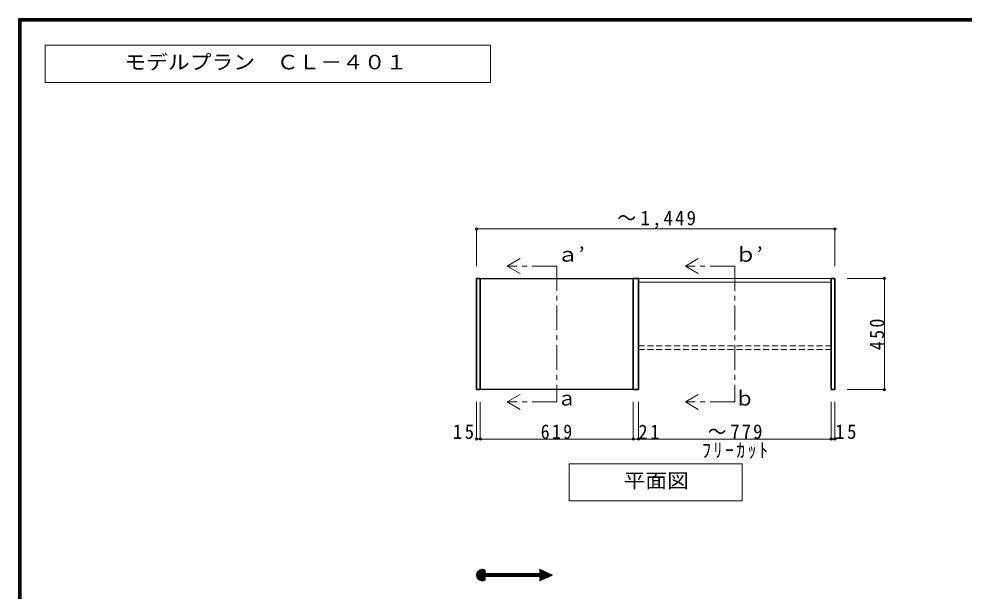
# Model space of a CAD drawing. Units: millimetres, scale not verified. Extents: x -3922 to 3878, y -2932 to 2722.
# Drawn here: x -3922 to -100, y 408 to 2722 of the extents above; entities that cross this region are included whole.
import ezdxf
from ezdxf.enums import TextEntityAlignment as Align

# ---------------------------------------------------------------- set-up
doc = ezdxf.new("R2010")
doc.units = ezdxf.units.MM
doc.header["$LTSCALE"] = 20
doc.header["$PDMODE"] = 32
doc.header["$PDSIZE"] = 10
doc.linetypes.add('CHAIN1', pattern=[8, 5, -1, 1, -1])
doc.linetypes.add('DASHED1', pattern=[1.8, 1.2, -0.6])
for name, color, linetype, lineweight in [('0-2', 2, 'Continuous', 35), ('0-3_固定棚', 3, 'Continuous', 25), ('0-6_パイプハンガー', 7, 'Continuous', 18), ('0-7_桟木・巾木', 2, 'Continuous', 35), ('0-A_文字', 7, 'Continuous', 18), ('0-B_寸法', 7, 'Continuous', 9), ('F-1_枠', 6, 'Continuous', 40)]:
    doc.layers.add(name, color=color, linetype=linetype, lineweight=lineweight)
doc.styles.add('ＭＳ ゴシック', font='')
doc.styles.get('ＭＳ ゴシック').set_extended_font_data('MS Gothic')

msp = doc.modelspace()

# ---------------------------------------------------------------- linework, layer by layer
at = {"layer": '0-2'}
for p, q in [((-2071.53, 1222.73), (-2071.53, 1672.73)), ((-2071.53, 1672.73), (-2056.53, 1672.73)), ((-2056.53, 1222.73), (-2056.53, 1672.73)), ((-1437.53, 1222.73), (-1437.53, 1672.73)), ((-1437.53, 1672.73), (-1416.53, 1672.73)), ((-1416.53, 1222.73), (-1416.53, 1672.73)), ((-637.53, 1222.73), (-637.53, 1672.73)), ((-637.53, 1672.73), (-622.53, 1672.73)), ((-622.53, 1222.73), (-622.53, 1672.73)), ((-2071.53, 1222.73), (-2056.53, 1222.73)), ((-1437.53, 1222.73), (-1416.53, 1222.73)), ((-637.53, 1222.73), (-622.53, 1222.73))]:
    msp.add_line(p, q, dxfattribs=at)
at = {"layer": '0-3_固定棚'}
for p, q in [((-2056.53, 1672.73), (-1437.53, 1672.73)), ((-1437.53, 1222.73), (-2056.53, 1222.73))]:
    msp.add_line(p, q, dxfattribs=at)
at = {"layer": '0-6_パイプハンガー', "color": 4, "linetype": 'DASHED1', "lineweight": 9}
for p, q in [((-1416.53, 1400.22), (-637.53, 1400.22)), ((-1416.53, 1385.24), (-637.53, 1385.24))]:
    msp.add_line(p, q, dxfattribs=at)
at = {"layer": '0-7_桟木・巾木', "color": 7, "lineweight": 18}
for p, q in [((-1416.53, 1672.73), (-637.53, 1672.73)), ((-1416.53, 1657.73), (-637.53, 1657.73))]:
    msp.add_line(p, q, dxfattribs=at)
at = {"layer": '0-A_文字'}
for p, q in [((-1947.03, 1722.73), (-1895.07, 1752.73)), ((-1947.03, 1722.73), (-1895.07, 1692.73)), ((-1227.03, 1722.73), (-1175.07, 1752.73)), ((-1227.03, 1722.73), (-1175.07, 1692.73)), ((-1947.03, 1172.73), (-1895.07, 1202.73)), ((-1227.03, 1172.73), (-1175.07, 1202.73)), ((-1947.03, 1172.73), (-1895.07, 1142.73)), ((-1227.03, 1172.73), (-1175.07, 1142.73)), ((-997.03, 922.73), (-997.03, 772.73)), ((-1697.03, 772.73), (-997.03, 772.73)), ((-2071.53, 472.25), (-2047.57, 496.2)), ((-2071.39, 475.22), (-2050.54, 496.06)), ((-2071.34, 469.61), (-2044.93, 496.02)), ((-2070.91, 467.21), (-2042.53, 495.58)), ((-2070.73, 478.71), (-2054.03, 495.4)), ((-2070.28, 465.01), (-2040.34, 494.96)), ((-2069.48, 462.98), (-2038.3, 494.16)), ((-2068.97, 483.29), (-2058.62, 493.65)), ((-2068.54, 461.09), (-2036.42, 493.22)), ((-2067.46, 459.34), (-2036.12, 490.69)), ((-2066.26, 457.72), (-2036.12, 487.86)), ((-2064.93, 456.22), (-2036.12, 485.03)), ((-2063.48, 454.84), (-2036.12, 482.21)), ((-2061.91, 453.58), (-2036.12, 479.38)), ((-2060.22, 452.44), (-2034.17, 478.49)), ((-2058.4, 451.44), (-2031.34, 478.49)), ((-2056.43, 450.57), (-2028.51, 478.49)), ((-2054.31, 449.87), (-2025.68, 478.49)), ((-2052.01, 449.34), (-2036.12, 465.23)), ((-2049.48, 449.04), (-2036.12, 462.41)), ((-2046.67, 449.02), (-2036.12, 459.58)), ((-2036.12, 466.7), (-2036.12, 452.15)), ((-2036.12, 466.7), (-1815.63, 466.7)), ((-2034.65, 466.7), (-2022.86, 478.49)), ((-2031.82, 466.7), (-2020.03, 478.49)), ((-2028.99, 466.7), (-2017.2, 478.49)), ((-2026.17, 466.7), (-2014.37, 478.49)), ((-2023.34, 466.7), (-2011.54, 478.49)), ((-2020.51, 466.7), (-2008.71, 478.49)), ((-2017.68, 466.7), (-2005.89, 478.49)), ((-2014.85, 466.7), (-2003.06, 478.49)), ((-2012.02, 466.7), (-2000.23, 478.49)), ((-2009.19, 466.7), (-1997.4, 478.49)), ((-2006.37, 466.7), (-1994.57, 478.49)), ((-2003.54, 466.7), (-1991.74, 478.49)), ((-2000.71, 466.7), (-1988.92, 478.49)), ((-1997.88, 466.7), (-1986.09, 478.49)), ((-1995.05, 466.7), (-1983.26, 478.49)), ((-1992.22, 466.7), (-1980.43, 478.49)), ((-1989.4, 466.7), (-1977.6, 478.49)), ((-1986.57, 466.7), (-1974.77, 478.49)), ((-1983.74, 466.7), (-1971.94, 478.49)), ((-1980.91, 466.7), (-1969.12, 478.49)), ((-1978.08, 466.7), (-1966.29, 478.49)), ((-1975.25, 466.7), (-1963.46, 478.49)), ((-1972.42, 466.7), (-1960.63, 478.49)), ((-1969.6, 466.7), (-1957.8, 478.49)), ((-1966.77, 466.7), (-1954.97, 478.49)), ((-1963.94, 466.7), (-1952.15, 478.49)), ((-1961.11, 466.7), (-1949.32, 478.49)), ((-1958.28, 466.7), (-1946.49, 478.49)), ((-1955.45, 466.7), (-1943.66, 478.49)), ((-1952.63, 466.7), (-1940.83, 478.49)), ((-1949.8, 466.7), (-1938, 478.49)), ((-1946.97, 466.7), (-1935.18, 478.49)), ((-1944.14, 466.7), (-1932.35, 478.49)), ((-1941.31, 466.7), (-1929.52, 478.49)), ((-1938.48, 466.7), (-1926.69, 478.49)), ((-1935.66, 466.7), (-1923.86, 478.49)), ((-1932.83, 466.7), (-1921.03, 478.49)), ((-1930, 466.7), (-1918.2, 478.49)), ((-1927.17, 466.7), (-1915.38, 478.49)), ((-1924.34, 466.7), (-1912.55, 478.49)), ((-1921.51, 466.7), (-1909.72, 478.49)), ((-1918.68, 466.7), (-1906.89, 478.49)), ((-1915.86, 466.7), (-1904.06, 478.49)), ((-1913.03, 466.7), (-1901.23, 478.49)), ((-1910.2, 466.7), (-1898.41, 478.49)), ((-1907.37, 466.7), (-1895.58, 478.49)), ((-1904.54, 466.7), (-1892.75, 478.49)), ((-1901.71, 466.7), (-1889.92, 478.49)), ((-1898.89, 466.7), (-1887.09, 478.49)), ((-1896.06, 466.7), (-1884.26, 478.49)), ((-1893.23, 466.7), (-1881.44, 478.49)), ((-1890.4, 466.7), (-1878.61, 478.49)), ((-1887.57, 466.7), (-1875.78, 478.49)), ((-1884.74, 466.7), (-1872.95, 478.49)), ((-1881.92, 466.7), (-1870.12, 478.49)), ((-1879.09, 466.7), (-1867.29, 478.49)), ((-1876.26, 466.7), (-1864.46, 478.49)), ((-1873.43, 466.7), (-1861.64, 478.49)), ((-1870.6, 466.7), (-1858.81, 478.49)), ((-1867.77, 466.7), (-1855.98, 478.49)), ((-1864.94, 466.7), (-1853.15, 478.49)), ((-1862.12, 466.7), (-1850.32, 478.49)), ((-1859.29, 466.7), (-1847.49, 478.49)), ((-1856.46, 466.7), (-1844.67, 478.49)), ((-1853.63, 466.7), (-1841.84, 478.49)), ((-1850.8, 466.7), (-1839.01, 478.49)), ((-1847.97, 466.7), (-1836.18, 478.49)), ((-1845.15, 466.7), (-1833.35, 478.49)), ((-1842.32, 466.7), (-1830.52, 478.49)), ((-1839.49, 466.7), (-1827.7, 478.49)), ((-1836.66, 466.7), (-1824.87, 478.49)), ((-1833.83, 466.7), (-1822.04, 478.49)), ((-1831, 466.7), (-1819.21, 478.49)), ((-1828.18, 466.7), (-1816.38, 478.49)), ((-1825.35, 466.7), (-1802.12, 489.93)), ((-1822.52, 466.7), (-1800.19, 489.03)), ((-1819.69, 466.7), (-1798.25, 488.13)), ((-1816.86, 466.7), (-1796.32, 487.24)), ((-1815.63, 496.21), (-1764.81, 472.6)), ((-1815.63, 478.49), (-1815.63, 496.21)), ((-1815.63, 493.39), (-1813.7, 495.31)), ((-1815.63, 490.56), (-1811.77, 494.42)), ((-1815.63, 487.73), (-1809.84, 493.52)), ((-1815.63, 484.9), (-1807.91, 492.62)), ((-1815.63, 482.07), (-1805.98, 491.72)), ((-1815.63, 479.25), (-1804.05, 490.83)), ((-1815.63, 465.1), (-1794.39, 486.34)), ((-1815.63, 462.27), (-1792.46, 485.44)), ((-1815.63, 459.45), (-1790.53, 484.55)), ((-1815.63, 456.62), (-1788.6, 483.65)), ((-1815.63, 453.79), (-1786.67, 482.75)), ((-1815.63, 450.96), (-1784.74, 481.85)), ((-1815.63, 448.99), (-1764.81, 472.6)), ((-1815.63, 466.7), (-1815.63, 448.99)), ((-1814.04, 449.73), (-1782.81, 480.96)), ((-1808.75, 452.18), (-1780.87, 480.06)), ((-1803.47, 454.64), (-1778.94, 479.16)), ((-1798.19, 457.09), (-1777.01, 478.27)), ((-1792.9, 459.54), (-1775.08, 477.37)), ((-1787.62, 462), (-1773.15, 476.47)), ((-1782.34, 464.45), (-1771.22, 475.57)), ((-1777.06, 466.91), (-1769.29, 474.68)), ((-1771.77, 469.36), (-1767.36, 473.78)), ((-1766.49, 471.82), (-1765.42, 472.88)), ((-2043.45, 449.41), (-2036.12, 456.75)), ((-2039.5, 450.54), (-2036.12, 453.92))]:
    msp.add_line(p, q, dxfattribs=at)
at = {"layer": '0-A_文字', "linetype": 'CHAIN1'}
for p, q in [((-1747.03, 1722.73), (-1947.03, 1722.73)), ((-1747.03, 1722.73), (-1747.03, 1172.73)), ((-1027.03, 1722.73), (-1227.03, 1722.73)), ((-1027.03, 1722.73), (-1027.03, 1172.73)), ((-1747.03, 1172.73), (-1947.03, 1172.73)), ((-1027.03, 1172.73), (-1227.03, 1172.73))]:
    msp.add_line(p, q, dxfattribs=at)
at = {"layer": '0-A_文字'}
msp.add_lwpolyline([(-3815.36, 2465.63), (-2015.36, 2465.63), (-2015.36, 2615.63), (-3815.36, 2615.63)], close=True, dxfattribs=at)
for points in [[(-997.03, 922.73), (-1697.03, 922.73), (-1697.03, 772.73)], [(-2036.12, 493.04), (-2036.12, 478.49), (-1815.63, 478.49)]]:
    msp.add_lwpolyline(points, dxfattribs=at)
msp.add_arc((-2047.92, 472.6), 23.61, 60, 300, dxfattribs=at)
at = {"layer": '0-B_寸法', "color": 4}
for p, q in [((-2071.53, 1872.73), (-2071.53, 1722.73)), ((-2071.53, 1872.73), (-622.53, 1872.73)), ((-622.53, 1872.73), (-622.53, 1722.73)), ((-422.53, 1672.73), (-572.53, 1672.73)), ((-422.53, 1672.73), (-422.53, 1222.73)), ((-422.53, 1222.73), (-572.53, 1222.73)), ((-2071.53, 1022.73), (-2071.53, 1172.73)), ((-2056.53, 1022.73), (-2056.53, 1172.73)), ((-1437.53, 1022.73), (-1437.53, 1172.73)), ((-1416.53, 1022.73), (-1416.53, 1172.73)), ((-637.53, 1022.73), (-637.53, 1172.73)), ((-622.53, 1022.73), (-622.53, 1172.73)), ((-2071.53, 1022.73), (-2056.53, 1022.73)), ((-2056.53, 1022.73), (-1437.53, 1022.73)), ((-1437.53, 1022.73), (-1416.53, 1022.73)), ((-1416.53, 1022.73), (-637.53, 1022.73)), ((-637.53, 1022.73), (-622.53, 1022.73))]:
    msp.add_line(p, q, dxfattribs=at)
at = {"layer": '0-B_寸法'}
for p in [(-2071.53, 1872.73), (-622.53, 1872.73), (-422.53, 1672.73), (-422.53, 1222.73), (-2071.53, 1022.73), (-2056.53, 1022.73), (-1437.53, 1022.73), (-1416.53, 1022.73), (-637.53, 1022.73), (-622.53, 1022.73)]:
    msp.add_point(p, dxfattribs=at)
at = {"layer": 'F-1_枠'}
for p, q in [((-3922.03, 2722.29), (-3922.03, -2864.37)), ((-3922.03, 2722.29), (3877.97, 2722.29)), ((-3922.03, 2718.96), (3877.97, 2718.96)), ((-3922.03, 2715.63), (3877.97, 2715.63)), ((-3918.7, 2722.29), (-3918.7, -2864.37)), ((-3915.36, 2722.29), (-3915.36, -2864.37))]:
    msp.add_line(p, q, dxfattribs=at)

# ---------------------------------------------------------------- texts
at = {"layer": '0-A_文字', "style": 'ＭＳ ゴシック', "width": 1.1}
for s, p in [('モデルプラン\u3000ＣＬ－４０１', (-3495.36, 2500.63)), ('ａ’', (-1747.03, 1722.73)), ('ｂ’', (-1027.03, 1722.73)), ('平面図', (-1477.03, 807.73))]:
    msp.add_text(s, height=58.65, dxfattribs=at).set_placement(p, align=Align.BOTTOM_LEFT)
at = {"layer": '0-A_文字', "style": 'ＭＳ ゴシック'}
for s, p in [('ａ', (-1747.03, 1140.83)), ('ｂ', (-1027.03, 1140.83))]:
    msp.add_text(s, height=58.65, dxfattribs=at).set_placement(p, align=Align.BOTTOM_LEFT)
at = {"layer": '0-B_寸法', "char_height": 58.65, "attachment_point": 7, "style": 'ＭＳ ゴシック'}
for s, insert in [('\\T1.23;\\W0.95;～1,449', (-1502.03, 1872.73)), ('\\T1.27;\\W0.95;15', (-2167.62, 1022.73)), ('\\T1.27;\\W0.9;619', (-1812.03, 1022.73)), ('\\T1.27;\\W0.95;21', (-1417.27, 1022.73)), ('\\T1.21;\\W0.95;～779', (-1137.03, 1022.73)), ('\\T1.27;\\W0.95;15', (-621.28, 1022.73)), ('\\T1.28;\\W0.9;ﾌﾘｰｶｯﾄ', (-1159.53, 943.86))]:
    msp.add_mtext(s, dxfattribs=dict(at, insert=insert))
at = {"layer": '0-B_寸法', "insert": (-422.53, 1382.73), "char_height": 58.65, "attachment_point": 7, "rotation": 90, "style": 'ＭＳ ゴシック'}
msp.add_mtext('\\T1.27;\\W0.9;450', dxfattribs=at)

doc.saveas('drawing.dxf')
